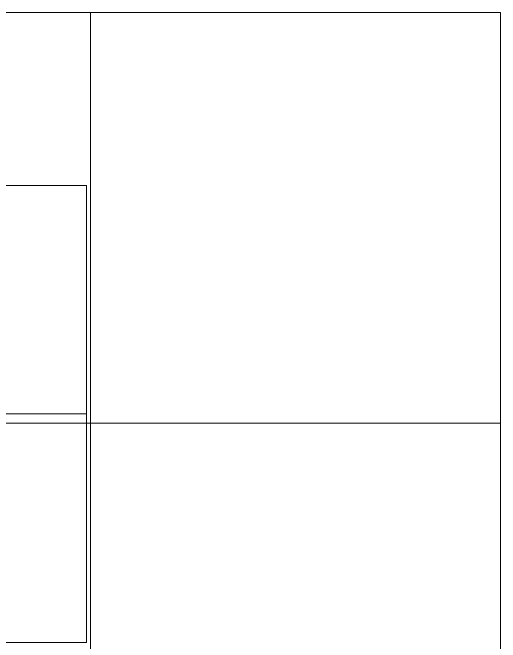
# Model space of a CAD drawing. Header units: metres. Extents: x 548334 to 554281, y 1836929 to 1842487.
# Drawn here: x 552925 to 554281, y 1838530 to 1840279 of the extents above; entities that cross this region are included whole.
import ezdxf

# ---------------------------------------------------------------- set-up
doc = ezdxf.new("R2010")
doc.units = ezdxf.units.M
doc.header["$MEASUREMENT"] = 0
doc.header["$XCLIPFRAME"] = 0
doc.layers.add('Level 1', color=7, linetype='Continuous', lineweight=0)
picture_1 = doc.add_image_def('image6.tif', size_in_pixel=(20000, 20000))
picture_2 = doc.add_image_def('image10.tif', size_in_pixel=(20000, 20000))
picture_3 = doc.add_image_def('image51.tif', size_in_pixel=(20000, 20000))
picture_4 = doc.add_image_def('image52.tif', size_in_pixel=(20000, 20000))
picture_5 = doc.add_image_def('image53.tif', size_in_pixel=(20000, 20000))
picture_6 = doc.add_image_def('image54.tif', size_in_pixel=(20000, 20000))

msp = doc.modelspace()

# ---------------------------------------------------------------- pictures from other files: only their frames are drawn
at = {"layer": 'Level 1', "color": 7, "linetype": 'Continuous', "lineweight": 0}
image = msp.add_image(picture_3, insert=(552001.571238, 1839138.775129), size_in_units=(1139.764, 1139.764), dxfattribs=at)
image.set_boundary_path([(-0.5, -0.5), (-0.5, 19999.5), (19999.5, 19999.5), (19999.5, -0.5), (-0.5, -0.5)])
image = msp.add_image(picture_4, insert=(553141.335238, 1839138.775129), size_in_units=(1139.764, 1139.764), dxfattribs=at)
image.set_boundary_path([(-0.5, -0.5), (-0.5, 19999.5), (19999.5, 19999.5), (19999.5, -0.5), (-0.5, -0.5)])
image = msp.add_image(picture_1, insert=(552496.328399, 1839164.071738), size_in_units=(634.464, 634.464), dxfattribs=at)
image.set_boundary_path([(-0.5, -0.5), (-0.5, 19999.5), (19999.5, 19999.5), (19999.5, -0.5), (-0.5, -0.5)])
image = msp.add_image(picture_2, insert=(552496.328399, 1838529.607738), size_in_units=(634.464, 634.464), dxfattribs=at)
image.set_boundary_path([(-0.5, -0.5), (-0.5, 19999.5), (19999.5, 19999.5), (19999.5, -0.5), (-0.5, -0.5)])
image = msp.add_image(picture_5, insert=(552001.571238, 1837999.011129), size_in_units=(1139.764, 1139.764), dxfattribs=at)
image.set_boundary_path([(-0.5, -0.5), (-0.5, 19999.5), (19999.5, 19999.5), (19999.5, -0.5), (-0.5, -0.5)])
image = msp.add_image(picture_6, insert=(553141.335238, 1837999.011129), size_in_units=(1139.764, 1139.764), dxfattribs=at)
image.set_boundary_path([(-0.5, -0.5), (-0.5, 19999.5), (19999.5, 19999.5), (19999.5, -0.5), (-0.5, -0.5)])

doc.saveas('drawing.dxf')
